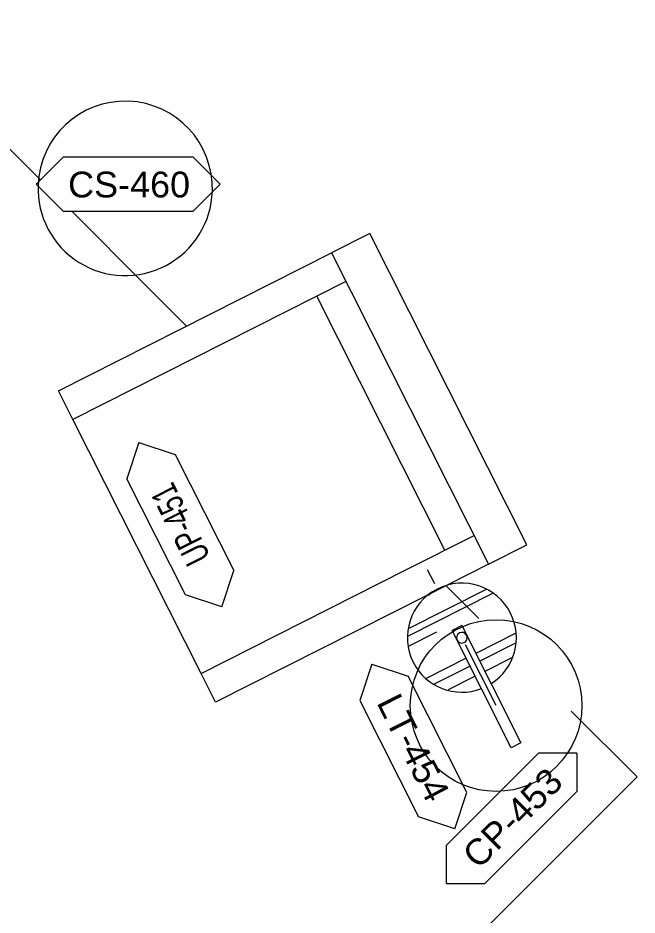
# Model space of a CAD drawing. Header units: centimetres. Extents: x 118932 to 154602, y -32682 to -23521.
# Drawn here: x 138137.5 to 138281.8, y -26501.9 to -26293 of the extents above; entities that cross this region are included whole.
import ezdxf
from ezdxf.enums import TextEntityAlignment as Align

# ---------------------------------------------------------------- set-up
doc = ezdxf.new("R2010")
doc.units = ezdxf.units.CM
doc.header["$LTSCALE"] = 50
doc.header["$MEASUREMENT"] = 0
doc.linetypes.add('Dash', pattern=[6.35, 3.175, -3.175])
for name, color, linetype, lineweight, true_color in [('GEN_00_BL_Yazı', 7, 'Continuous', 0, 0x4f5250), ('GEN_02_TF_Aydınlatma', 7, 'Continuous', 9, 0xf6a950), ('GEN_02_TF_Mobilya', 7, 'Continuous', 5, 0x745e3d)]:
    doc.layers.add(name, color=color, linetype=linetype, lineweight=lineweight, true_color=true_color)
doc.layers.add('GEN_02_TF_Halı', color=7, linetype='Continuous', lineweight=5, true_color=0x903373, transparency=0.8)
doc.styles.add('Arial_6', font='arial.ttf', dxfattribs={"height": 59.5325})

# ---------------------------------------------------------------- blocks, each defined once
blk = doc.blocks.new('FFE-Tag')
at = {"color": 0}
blk.add_wipeout([(-8.761, 0), (-6.189, 2.572), (6.189, 2.572), (8.761, 0), (6.189, -2.572), (-6.189, -2.572)], dxfattribs=at).dxf.layer = 'GEN_00_BL_Yazı'
at = {"layer": 'GEN_00_BL_Yazı', "color": 0}
for p, q in [((-8.761, 0), (-6.189, 2.572)), ((6.189, 2.572), (-6.189, 2.572)), ((8.761, 0), (6.189, 2.572)), ((-8.761, 0), (-6.189, -2.572)), ((8.761, 0), (6.189, -2.572)), ((-6.189, -2.572), (6.189, -2.572))]:
    blk.add_line(p, q, dxfattribs=at)
blk = doc.blocks.new('CS-460_SideTable_R40')
at = {"layer": 'GEN_00_BL_Yazı', "xscale": 24.48801272789115, "yscale": 24.48801272789115, "zscale": 24.48801272789115, "rotation": 181.9776773082424}
blk.add_blockref('FFE-Tag', (-6.7, -10), dxfattribs=at)
at = {"layer": 'GEN_02_TF_Mobilya'}
for start, end in [(360, 180), (180, 360)]:
    blk.add_arc((0, 0), 203.2, start, end, dxfattribs=at)
at = {"layer": 'GEN_00_BL_Yazı', "insert": (134.3, -34.4), "char_height": 60, "attachment_point": 1, "rotation": 181.9777, "style": 'Arial_6'}
blk.add_mtext('CS-460', dxfattribs=at)
blk = doc.blocks.new('UP-451_LoungeChair')
at = {"layer": 'GEN_02_TF_Mobilya'}
for p, q in [((-406.4, 406.4), (-331.4, 406.4)), ((-406.4, -144.9), (-406.4, 406.4)), ((-331.4, 406.4), (331.4, 406.4)), ((-331.4, 406.4), (-331.4, -126.6)), ((331.4, 406.4), (406.4, 406.4)), ((331.4, -306.4), (331.4, 406.4)), ((406.4, 406.4), (406.4, -306.4)), ((-406.4, -306.4), (-406.4, -144.9)), ((-331.4, -126.6), (-331.4, -306.4)), ((-331.4, -230.2), (331.4, -230.2)), ((406.4, -306.4), (-406.4, -306.4)), ((-406.4, -306.4), (-406.4, -406.4)), ((406.4, -406.4), (406.4, -306.4)), ((-406.4, -406.4), (406.4, -406.4))]:
    blk.add_line(p, q, dxfattribs=at)
at = {"layer": 'GEN_00_BL_Yazı', "xscale": -24.48801272789174, "yscale": 24.48801272789174, "zscale": 24.48801272789174, "rotation": 179.9999999999789}
blk.add_blockref('FFE-Tag', (0, 293.4), dxfattribs=at)
at = {"layer": 'GEN_00_BL_Yazı', "style": 'Arial_6', "width": 0.7}
blk.add_attdef('KOD', text='', height=60, rotation=360, dxfattribs=at).set_placement((0, 293.4), align=Align.MIDDLE_CENTER)
blk = doc.blocks.new('CP-453_220x250')
at = {"layer": 'GEN_00_BL_Yazı', "xscale": 2.448801272789191, "yscale": 2.448801272789191, "zscale": 2.448801272789191}
blk.add_blockref('FFE-Tag', (0, 0), dxfattribs=at)
at = {"layer": 'GEN_00_BL_Yazı', "insert": (-14, 2.92), "char_height": 6, "attachment_point": 1, "style": 'Arial_6'}
blk.add_mtext('CP-453', dxfattribs=at)
blk = doc.blocks.new('FFE Tag-Multi-MSD - FFE Tag-Multi-MSD-8152404-TYPE A-01 - FURNITURE PLAN')
blk.add_wipeout([(-8.761, 0), (-6.189, 2.572), (6.189, 2.572), (8.761, 0), (6.189, -2.572), (-6.189, -2.572)]).dxf.layer = 'GEN_00_BL_Yazı'
at = {"layer": 'GEN_00_BL_Yazı'}
for p, q in [((-8.761, 0), (-6.189, 2.572)), ((6.189, 2.572), (-6.189, 2.572)), ((8.761, 0), (6.189, 2.572)), ((-8.761, 0), (-6.189, -2.572)), ((8.761, 0), (6.189, -2.572)), ((-6.189, -2.572), (6.189, -2.572))]:
    blk.add_line(p, q, dxfattribs=at)
blk = doc.blocks.new('LT-454')
at = {"layer": 'GEN_00_BL_Yazı', "insert": (-8, 0), "char_height": 6, "attachment_point": 1, "rotation": 90, "style": 'Arial_6'}
blk.add_mtext('LT-454', dxfattribs=at)
blk = doc.blocks.new('LT-454_FloorLamp')
at = {"layer": 'GEN_02_TF_Aydınlatma', "lineweight": 5}
h = blk.add_hatch(dxfattribs=at)
h.set_pattern_fill('FP_8', color=256, style=0, pattern_type=2)
h.set_pattern_definition([(0, (0, 0), (279.4, 127), [1905, -254, 635, -127]), (0, (168.91, 63.5), (-127, 168.91), [381, -41.91, 762, -95.25]), (0, (63.5, 107.95), (660.4, 85.09), [1016, -177.8, 508, -127])])
h.paths.add_polyline_path([(-102.7, 73.6), (-120.8, 38.2), (-127, -1.1), (-120.8, -40.3), (-102.7, -75.7), (-74.6, -103.8), (-39.2, -121.9), (0, -128.1), (39.2, -121.9), (74.6, -103.8), (102.7, -75.7), (120.8, -40.3), (127, -1.1), (120.8, 38.2), (102.7, 73.6), (74.6, 101.7), (39.2, 119.7), (12.7, 123.9), (12.7, -26.5), (-12.7, -26.5), (-12.7, 123.9), (-39.2, 119.7), (-74.6, 101.7)])
at = {"layer": 'GEN_02_TF_Aydınlatma'}
for p, q in [((-12.7, 279.4), (12.7, 279.4)), ((-12.7, -26.5), (-12.7, 279.4)), ((12.7, 279.4), (12.7, -26.5)), ((-12.7, -26.5), (12.7, -26.5))]:
    blk.add_line(p, q, dxfattribs=at)
at = {"layer": 'GEN_02_TF_Aydınlatma', "linetype": 'Dash', "lineweight": 5}
blk.add_line((0, 175.9), (0, -178.1), dxfattribs=at)
at = {"layer": 'GEN_02_TF_Aydınlatma'}
for radius, start, end in [(127, 95.8249, 180), (127, 0, 84.1751), (12.5, 0, 180), (127, 180, 0), (12.5, 180, 0)]:
    blk.add_arc((0, -1.1), radius, start, end, dxfattribs=at)
at = {"layer": 'GEN_00_BL_Yazı', "xscale": 24.48801272789175, "yscale": 24.48801272789175, "zscale": 24.48801272789175, "rotation": 90}
blk.add_blockref('FFE Tag-Multi-MSD - FFE Tag-Multi-MSD-8152404-TYPE A-01 - FURNITURE PLAN', (215.4, 174), dxfattribs=at)
at = {"layer": 'GEN_02_TF_Aydınlatma'}
blk.add_circle((0, 175.9), 200, dxfattribs=at)
at = {"layer": 'GEN_00_BL_Yazı', "xscale": 10, "yscale": 10, "zscale": 10}
blk.add_blockref('LT-454', (266.2, 43.6), dxfattribs=at)
blk = doc.blocks.new('PPBamako_SuiteC_TefrisPlan')
at = {"layer": 'GEN_02_TF_Halı'}
blk.add_line((-170.29, -1310.93), (-162.66, -1318.55), dxfattribs=at)
at = {"layer": 'GEN_02_TF_Halı', "elevation": 0}
for points in [[(-332.71, -1208.83), (-302.55, -1178.67), (-230.79, -1250.42)], [(-141.11, -1340.1), (-125.77, -1355.44), (-281.33, -1511.01), (-458.11, -1334.23), (-431.7, -1307.82)]]:
    blk.add_lwpolyline(points, dxfattribs=at)
at = {"rotation": 45.00000000000001}
blk.add_blockref('CP-453_220x250', (-155.01, -1365.09, 0), dxfattribs=at)
at = {"layer": 'GEN_02_TF_Mobilya', "xscale": 0.1000000000000019, "yscale": 0.1000000000000019, "zscale": 0.1000000000000019, "rotation": 178.0223226917576}
blk.add_blockref('CS-460_SideTable_R40', (-245.05, -1218.37), dxfattribs=at)
at = {"layer": 'GEN_02_TF_Mobilya', "xscale": 0.1000000000000001, "yscale": 0.1000000000000001, "zscale": 0.1000000000000001, "rotation": 116.7969644511104}
blk.add_blockref('UP-451_LoungeChair', (-206.03, -1283.45), dxfattribs=at).add_auto_attribs({'KOD': 'UP-451'})
at = {"xscale": 0.09999999999999987, "yscale": 0.09999999999999987, "zscale": 0.09999999999999987, "rotation": 206.7969644511318}
blk.add_blockref('LT-454_FloorLamp', (-166.55, -1323.12, 0), dxfattribs=at)

msp = doc.modelspace()

# ---------------------------------------------------------------- block references
at = {"color": 1}
msp.add_blockref('PPBamako_SuiteC_TefrisPlan', (138407.54, -25114.33, 0), dxfattribs=at)

doc.saveas('drawing.dxf')
